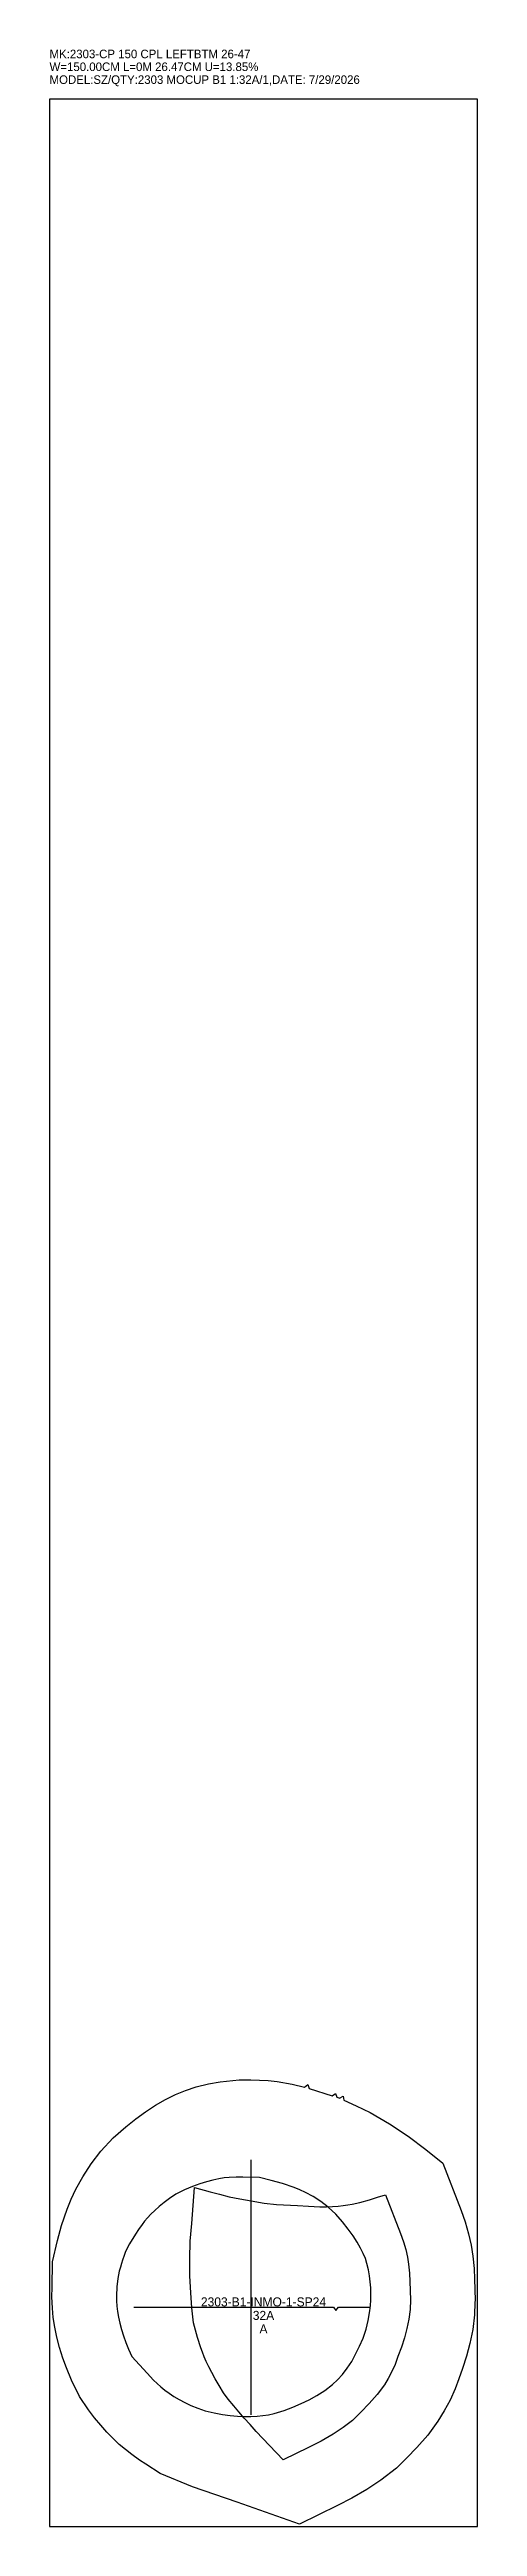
# Model space of a CAD drawing. Header units: inches. Extents: x 0 to 10.4, y 0 to 60.3.
import ezdxf
from ezdxf.enums import TextEntityAlignment as Align

# ---------------------------------------------------------------- set-up
doc = ezdxf.new("R2010")
doc.units = ezdxf.units.IN

msp = doc.modelspace()

# ---------------------------------------------------------------- linework, layer by layer
at = {"layer": 'T001L001'}
for points in [[(0, 0), (10.421, 0), (10.421, 59.055), (0, 59.055), (0, 0)], [(0.416, 3.856), (0.327, 4.093), (0.245, 4.351), (0.179, 4.603), (0.128, 4.849), (0.092, 5.085), (0.07, 5.315), (0.059, 5.589), (0.061, 5.813), (0.075, 6.441), (0.196, 6.955), (0.296, 7.325), (0.43, 7.721), (0.529, 7.963), (0.641, 8.203), (0.808, 8.508), (1.013, 8.821), (1.251, 9.129), (1.549, 9.456), (1.858, 9.723), (2.1, 9.916), (2.34, 10.09), (2.581, 10.247), (2.823, 10.386), (3.069, 10.508), (3.314, 10.61), (3.567, 10.695), (3.871, 10.772), (4.157, 10.821), (4.617, 10.868), (4.901, 10.869), (5.113, 10.862), (5.321, 10.848), (5.543, 10.825), (5.912, 10.764), (6.207, 10.69), (6.286, 10.752), (6.321, 10.658), (6.881, 10.48), (6.961, 10.537), (6.993, 10.444), (7.045, 10.426), (7.061, 10.419), (7.147, 10.467), (7.169, 10.371), (7.465, 10.238), (7.809, 10.069), (8.28, 9.795), (8.736, 9.496), (9.16, 9.172), (9.575, 8.837), (10.023, 7.684), (10.121, 7.413), (10.204, 7.123), (10.265, 6.846), (10.307, 6.579), (10.336, 6.28), (10.349, 6.017), (10.362, 5.505), (10.36, 5.451), (10.349, 5.15), (10.304, 4.791), (10.237, 4.455), (10.153, 4.141), (10.057, 3.844), (9.963, 3.59), (9.876, 3.351), (9.752, 3.074), (9.613, 2.815), (9.458, 2.565), (9.208, 2.225), (8.946, 1.924), (8.698, 1.668), (8.446, 1.422), (8.07, 1.123), (7.729, 0.901), (7.363, 0.692), (7.009, 0.51), (6.083, 0.059), (4.568, 0.588), (3.482, 0.968), (2.695, 1.289), (2.342, 1.518), (2.19, 1.617), (2.002, 1.751), (1.851, 1.87), (1.7, 1.998), (1.548, 2.141), (1.397, 2.297), (1.247, 2.465), (1.099, 2.645), (0.953, 2.838), (0.727, 3.159), (0.538, 3.563), (0.416, 3.856)], [(7.634, 4.583), (7.707, 4.8), (7.759, 5.011), (7.798, 5.246), (7.812, 5.374), (7.821, 5.509), (7.825, 5.652), (7.825, 5.804), (7.794, 6.102), (7.769, 6.247), (7.73, 6.401), (7.691, 6.518), (7.639, 6.642), (7.574, 6.774), (7.493, 6.916), (7.393, 7.069), (7.274, 7.233), (7.133, 7.41), (6.968, 7.601), (6.787, 7.766), (6.604, 7.907), (6.421, 8.027), (6.237, 8.127), (6.098, 8.193), (5.958, 8.25), (5.677, 8.344), (5.396, 8.421), (5.114, 8.487), (4.707, 8.496), (4.546, 8.498), (4.376, 8.491), (4.252, 8.479), (4.12, 8.459), (3.978, 8.429), (3.826, 8.389), (3.661, 8.337), (3.482, 8.27)], [(4.907, 2.712), (4.907, 8.919)], [(3.482, 8.27), (3.287, 8.188), (3.076, 8.089), (2.923, 7.982), (2.788, 7.879), (2.669, 7.782), (2.564, 7.688), (2.471, 7.598), (2.39, 7.511), (2.317, 7.427), (2.253, 7.344), (2.169, 7.226), (2.093, 7.11), (1.944, 6.88), (1.853, 6.694), (1.816, 6.595), (1.781, 6.483), (1.753, 6.402), (1.726, 6.312), (1.7, 6.213), (1.664, 6.034), (1.639, 5.833), (1.631, 5.608), (1.634, 5.487), (1.643, 5.36), (1.659, 5.227), (1.682, 5.089), (1.713, 4.945), (1.752, 4.795), (1.8, 4.64), (1.858, 4.478), (1.926, 4.311), (2.004, 4.138)], [(5.688, 1.618), (5.355, 1.97), (5.035, 2.313), (4.885, 2.477), (4.742, 2.636), (4.609, 2.788), (4.486, 2.933), (4.351, 3.098), (4.237, 3.25), (4.127, 3.429), (4.031, 3.593), (3.949, 3.744), (3.878, 3.883), (3.817, 4.012), (3.766, 4.131), (3.722, 4.243), (3.684, 4.348), (3.606, 4.601), (3.503, 4.958), (3.468, 5.316), (3.44, 5.683), (3.42, 6.095), (3.415, 6.514), (3.429, 6.939), (3.465, 7.368), (3.53, 8.249)], [(3.53, 8.249), (3.91, 8.142), (4.136, 8.082), (4.371, 8.024), (4.637, 7.968), (4.913, 7.92), (5.226, 7.866), (5.529, 7.835), (6.037, 7.811), (6.308, 7.797), (6.583, 7.774), (6.744, 7.778), (6.892, 7.785), (7.027, 7.795), (7.151, 7.809), (7.264, 7.824), (7.369, 7.842), (7.559, 7.884), (7.794, 7.95), (7.983, 8.008), (8.185, 8.066)], [(8.185, 8.066), (8.548, 7.132), (8.622, 6.927), (8.677, 6.735), (8.717, 6.554), (8.744, 6.38), (8.765, 6.166), (8.775, 5.959), (8.787, 5.514), (8.778, 5.277), (8.749, 5.043), (8.703, 4.814), (8.642, 4.587), (8.568, 4.359), (8.485, 4.132), (8.416, 3.944), (8.337, 3.768), (8.249, 3.604), (8.153, 3.449), (7.977, 3.209), (7.785, 2.988), (7.583, 2.78), (7.376, 2.578)], [(2.052, 5.337), (6.916, 5.336), (6.975, 5.258), (7.034, 5.336), (7.807, 5.336)], [(2.004, 4.138), (2.195, 3.934), (2.377, 3.73), (2.536, 3.562), (2.711, 3.399), (2.809, 3.318), (2.915, 3.24), (3.03, 3.163), (3.156, 3.087), (3.294, 3.014), (3.445, 2.944), (3.61, 2.876), (3.792, 2.81), (4.007, 2.763), (4.21, 2.727), (4.4, 2.7), (4.579, 2.684), (4.747, 2.676), (4.906, 2.676), (5.056, 2.684), (5.197, 2.698), (5.336, 2.72), (5.468, 2.748), (5.713, 2.819), (5.927, 2.901), (6.13, 2.992), (6.322, 3.082), (6.512, 3.184), (6.703, 3.306), (6.888, 3.451), (7.012, 3.568), (7.133, 3.7), (7.25, 3.849), (7.363, 4.017), (7.549, 4.384), (7.634, 4.583)], [(7.376, 2.578), (7.151, 2.405), (6.907, 2.245), (6.612, 2.077), (6.303, 1.918), (5.688, 1.618)]]:
    msp.add_lwpolyline(points, dxfattribs=at)

# ---------------------------------------------------------------- texts
at = {"layer": 'ABC'}
for s, p in [('W=150.00CM L=0M 26.47CM U=13.85%', (0.001, 59.68)), ('MK:2303-CP 150 CPL LEFTBTM 26-47', (0.001, 59.992)), ('MODEL:SZ/QTY:2303 MOCUP B1 1:32A/1,DATE: 7/29/2026', (0.001, 59.367))]:
    msp.add_text(s, height=0.20827, dxfattribs=at).set_placement(p, align=Align.BOTTOM_LEFT)
for s, height, p in [('2303-B1-INMO-1-SP24', 0.21929, (5.21, 5.464)), ('32A', 0.2193, (5.21, 5.135)), ('A', 0.219, (5.21, 4.806))]:
    msp.add_text(s, height=height, dxfattribs=at).set_placement(p, align=Align.MIDDLE_CENTER)

doc.saveas('drawing.dxf')
